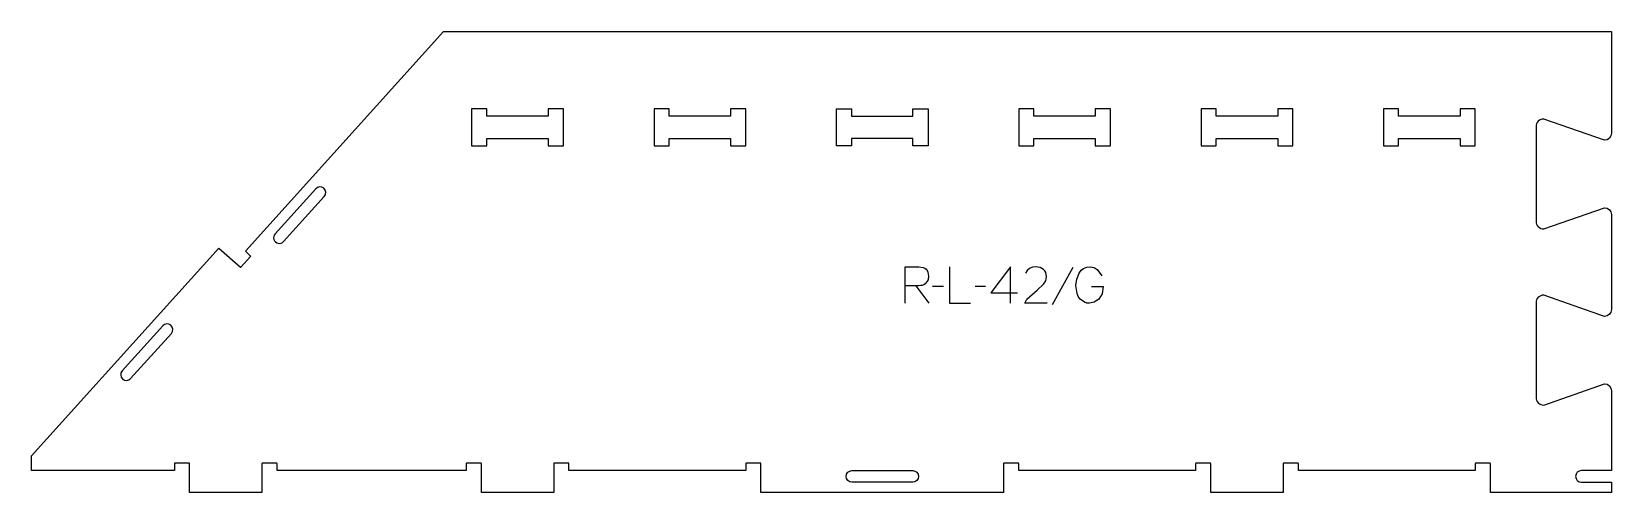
# Model space of a CAD drawing. Header units: millimetres. Extents: x -715 to 584, y -186 to 194.
import ezdxf

# ---------------------------------------------------------------- set-up
doc = ezdxf.new("R2010")
doc.units = ezdxf.units.MM
for name, color, linetype, true_color in [('1_ANYTOOL_1MMDEEP_LABELS_S', 2, 'Continuous', 0xffff00), ('3_ANYTOOL_CUTTHROUGH_INSID', 4, 'Continuous', 0x00ffff), ('4_ANYTOOL_CUTTHROUGH_OUTSI', 5, 'Continuous', 0x0000ff)]:
    doc.layers.add(name, color=color, linetype=linetype, true_color=true_color)

msp = doc.modelspace()

# ---------------------------------------------------------------- linework, layer by layer
at = {"layer": '1_ANYTOOL_1MMDEEP_LABELS_S'}
for p, q in [((141, -0.5), (123.9, -31.2)), ((12, -15.6), (22.5, -30)), ((34.5, -16.1), (25.7, -16.2)), ((69.3, -16.1), (60.6, -16.2)), ((73.6, -21.3), (95.4, -21.3))]:
    msp.add_line(p, q, dxfattribs=at)
for points in [[(3, -30), (3, 0), (14.4, 0), (17.8, -0.5), (19.2, -1.1), (20.3, -2), (21.2, -3.1), (21.8, -4.4), (22.3, -7.8), (21.9, -10.6), (20.5, -13), (19.6, -14.1), (18.5, -14.8), (17.2, -15.3), (15.8, -15.5), (14, -15.6), (12, -15.6), (3, -15.6)], [(39.6, 0), (39.6, -30), (56.7, -30)], [(89.6, -30), (89.7, 0), (73.6, -21.3)], [(119.8, -30), (101.5, -29.9), (103.1, -26.5), (111.6, -19.1), (117, -14.4), (118.8, -11.6), (119.4, -8.2), (118.7, -4.7), (117.9, -3.3), (116.8, -2.1), (114, -0.5), (110.4, 0), (107.7, -0.3), (105.4, -1.3), (103.5, -2.9), (102, -5.1)], [(156.3, -16.2), (166, -16.2), (165, -22.2), (163.9, -24.5), (162.3, -26.5), (158.6, -29.1), (154.6, -30), (152.6, -29.8), (150.7, -29.2), (147, -26.5), (145.5, -24.5), (144.5, -22), (143.6, -15.5), (144.3, -10.2), (146.3, -5.1), (147.8, -2.8), (149.9, -1.3), (152.4, -0.3), (155.3, 0), (158.6, -0.6), (161.1, -2.3), (164.8, -7.4)]]:
    msp.add_lwpolyline(points, dxfattribs=at)
at = {"layer": '3_ANYTOOL_CUTTHROUGH_INSID'}
for points in [[(-290.5, 105.7), (-290.5, 99.7), (-278, 99.7), (-278, 130.2), (-290.5, 130.2), (-290.5, 124.2), (-341, 124.2), (-341, 130.2), (-353.5, 130.2), (-353.5, 99.7), (-341, 99.7), (-341, 105.7)], [(-191, 124.2), (-191, 130.2), (-203.5, 130.2), (-203.5, 99.7), (-191, 99.7), (-191, 105.7), (-140.5, 105.7), (-140.5, 99.7), (-128, 99.7), (-128, 130.2), (-140.5, 130.2), (-140.5, 124.2)], [(9.5, 105.7), (-41, 105.7), (-41, 99.7), (-53.5, 99.7), (-53.5, 130.2), (-41, 130.2), (-41, 124.2), (9.5, 124.2), (9.5, 130.2), (22, 130.2), (22, 99.7), (9.5, 99.7)], [(159.5, 105.7), (159.5, 99.7), (172, 99.7), (172, 130.2), (159.5, 130.2), (159.5, 124.2), (109, 124.2), (109, 130.2), (96.5, 130.2), (96.5, 99.7), (109, 99.7), (109, 105.7)], [(309.5, 105.7), (309.5, 99.7), (322, 99.7), (322, 130.2), (309.5, 130.2), (309.5, 124.2), (259, 124.2), (259, 130.2), (246.5, 130.2), (246.5, 99.7), (259, 99.7), (259, 105.7)], [(459.5, 105.7), (459.5, 99.7), (472, 99.7), (472, 130.2), (459.5, 130.2), (459.5, 124.2), (409, 124.2), (409, 130.2), (396.5, 130.2), (396.5, 99.7), (409, 99.7), (409, 105.7)]]:
    msp.add_lwpolyline(points, close=True, dxfattribs=at)
for points in [[(-481.8, 64.3), (-515.2, 27.2, 1), (-508.2, 20.8), (-474.7, 58, 1)], [(-607.6, -48.5), (-641, -85.7, 1), (-634, -92), (-600.5, -54.9, 1)], [(-40.7, -177.3, -1), (-40.7, -167.8), (9.3, -167.8, -1), (9.3, -177.3)]]:
    msp.add_lwpolyline(points, format="xyb", close=True, dxfattribs=at)
at = {"layer": '4_ANYTOOL_CUTTHROUGH_OUTSI'}
msp.add_lwpolyline([(559.3, -177.3), (584, -177.3), (584, -185.8), (484.5, -185.8), (484.5, -162, 0.414214), (484.3, -161.8), (472.3, -161.8, 0.414214), (472, -162), (472, -167.8), (326.5, -167.8), (326.5, -162, 0.414214), (326.3, -161.8), (314.3, -161.8, 0.414214), (314, -162), (314, -185.8), (254.5, -185.8), (254.5, -162, 0.414214), (254.3, -161.8), (242.3, -161.8, 0.414214), (242, -162), (242, -167.8), (96.5, -167.8), (96.5, -162, 0.414214), (96.3, -161.8), (84.3, -161.8, 0.414214), (84, -162), (84, -185.8), (-115.5, -185.8), (-115.5, -162, 0.414214), (-115.7, -161.8), (-127.7, -161.8, 0.414214), (-128, -162), (-128, -167.8), (-273.5, -167.8), (-273.5, -162, 0.414214), (-273.7, -161.8), (-285.7, -161.8, 0.414214), (-286, -162), (-286, -185.8), (-345.5, -185.8), (-345.5, -162, 0.414214), (-345.7, -161.8), (-357.7, -161.8, 0.414214), (-358, -162), (-358, -167.8), (-513.5, -167.8), (-513.5, -162, 0.414214), (-513.7, -161.8), (-525.7, -161.8, 0.414214), (-526, -162), (-526, -185.8), (-585.5, -185.8), (-585.5, -162, 0.414214), (-585.7, -161.8), (-597.7, -161.8, 0.414214), (-598, -162), (-598, -167.8), (-715.5, -167.8), (-715.5, -155.6), (-561.4, 15.5), (-543.7, -0.3, 0.414214), (-543.4, -0.3), (-535.3, 8.6, 0.414214), (-535.3, 8.9), (-539.6, 12.8), (-376.7, 193.7), (584, 193.7), (584, 110, -0.412073), (578.3, 104.2), (528.4, 121.7), (528.3, 121.7, 0.414214), (522, 115.5), (522, 37.5, 0.414214), (528.3, 31.2), (528.4, 31.2), (578.3, 48.7, -0.412073), (584, 43), (584, -35, -0.412073), (578.3, -40.8), (528.4, -23.3), (528.3, -23.3, 0.414214), (522, -29.5), (522, -107.5, 0.414214), (528.3, -113.8), (528.4, -113.8), (578.3, -96.3, -0.412073), (584, -102), (584, -167.8), (559.3, -167.8, 1)], format="xyb", close=True, dxfattribs=at)

doc.saveas('drawing.dxf')
